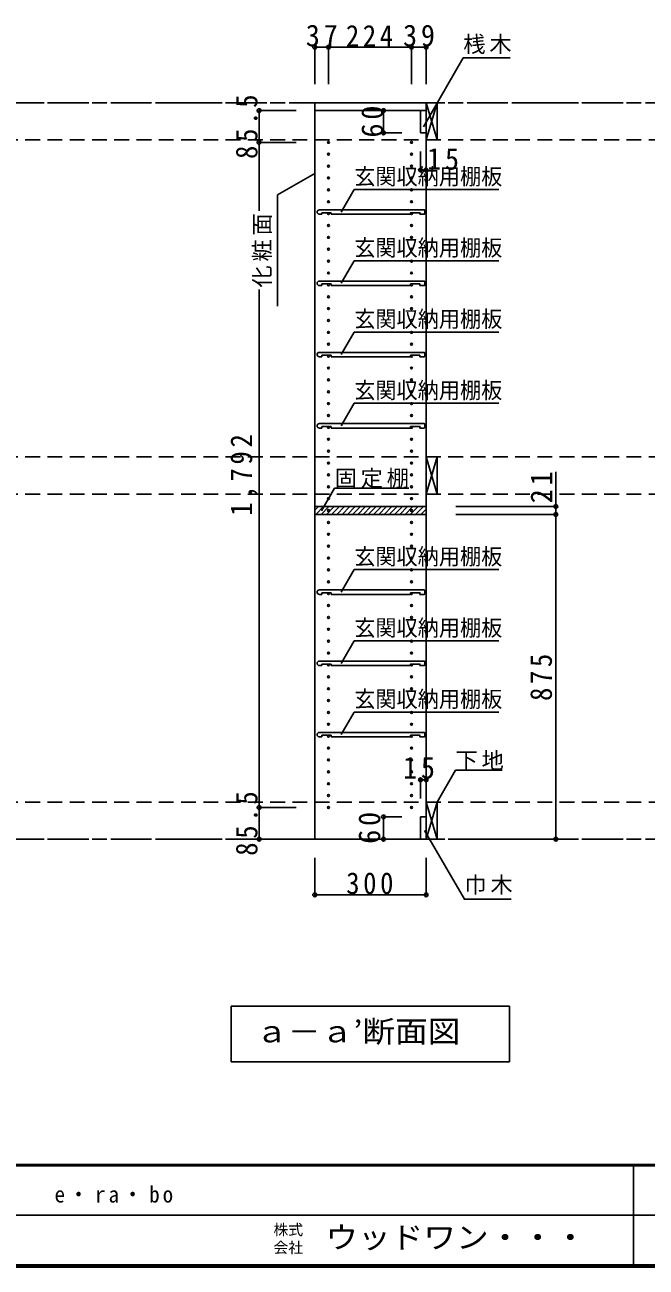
# Model space of a CAD drawing. Units: millimetres at full size, sheet at 1:20; details may follow other scales. Extents: x -3922 to 3878, y -2932 to 2722.
# Drawn here: x 232 to 1906, y -2864 to 483 of the extents above; entities that cross this region are included whole.
import ezdxf
from ezdxf.enums import TextEntityAlignment as Align

# ---------------------------------------------------------------- set-up
doc = ezdxf.new("R2010")
doc.units = ezdxf.units.MM
doc.header["$LTSCALE"] = 20
doc.header["$PDMODE"] = 32
doc.header["$PDSIZE"] = 10
doc.linetypes.add('CHAIN1', pattern=[8, 5, -1, 1, -1])
doc.linetypes.add('DASHED2', pattern=[3, 2, -1])
for name, color, linetype in [('0-2_本体', 2, 'Continuous'), ('0-3_固定棚', 3, 'Continuous'), ('0-4_可動棚', 2, 'Continuous'), ('0-5', 4, 'Continuous'), ('0-7_桟木・巾木', 2, 'Continuous'), ('0-8_引き出し', 3, 'Continuous'), ('0-A_文字', 7, 'Continuous'), ('0-B_寸法', 7, 'Continuous'), ('0-C_ハッチ', 4, 'Continuous'), ('F-1_枠', 6, 'Continuous'), ('F-A_文字', 7, 'Continuous')]:
    doc.layers.add(name, color=color, linetype=linetype)
doc.styles.add('ＭＳ ゴシック', font='')
doc.styles.get('ＭＳ ゴシック').set_extended_font_data('MS Gothic')

msp = doc.modelspace()

# ---------------------------------------------------------------- linework, layer by layer
at = {"layer": '0-2_本体'}
for p, q in [((1012.47, 272.73), (1312.47, 272.73)), ((1312.47, 272.73), (1312.47, 251.73))]:
    msp.add_line(p, q, dxfattribs=at)
msp.add_lwpolyline([(1312.47, 251.73), (1012.47, 251.73), (1012.47, 272.73)], dxfattribs=at)
at = {"layer": '0-3_固定棚', "color": 2}
for p, q in [((1012.47, -815.27), (1012.47, -836.27)), ((1012.47, -815.27), (1312.47, -815.27)), ((1012.47, -836.27), (1312.47, -836.27)), ((1312.47, -815.27), (1312.47, -836.27))]:
    msp.add_line(p, q, dxfattribs=at)
at = {"layer": '0-4_可動棚'}
for p, q in [((1307.47, -15.57), (1024.97, -15.57)), ((1024.97, -27.57), (1031.97, -27.57)), ((1031.97, -27.57), (1031.97, -23.27)), ((1056.97, -23.27), (1031.97, -23.27)), ((1056.97, -27.57), (1056.97, -23.27)), ((1270.97, -27.57), (1056.97, -27.57)), ((1270.97, -27.57), (1270.97, -23.27)), ((1307.47, -27.57), (1295.97, -27.57)), ((1308.97, -26.07), (1308.97, -17.07)), ((1307.47, -207.57), (1024.97, -207.57)), ((1024.97, -219.57), (1031.97, -219.57)), ((1031.97, -219.57), (1031.97, -215.27)), ((1056.97, -215.27), (1031.97, -215.27)), ((1056.97, -219.57), (1056.97, -215.27)), ((1270.97, -219.57), (1056.97, -219.57)), ((1270.97, -219.57), (1270.97, -215.27)), ((1307.47, -219.57), (1295.97, -219.57)), ((1308.97, -218.07), (1308.97, -209.07)), ((1307.47, -399.57), (1024.97, -399.57)), ((1308.97, -410.07), (1308.97, -401.07)), ((1024.97, -411.57), (1031.97, -411.57)), ((1031.97, -411.57), (1031.97, -407.27)), ((1056.97, -407.27), (1031.97, -407.27)), ((1056.97, -411.57), (1056.97, -407.27)), ((1270.97, -411.57), (1056.97, -411.57)), ((1270.97, -411.57), (1270.97, -407.27)), ((1307.47, -411.57), (1295.97, -411.57)), ((1307.47, -591.57), (1024.97, -591.57)), ((1031.97, -603.57), (1031.97, -599.27)), ((1056.97, -599.27), (1031.97, -599.27)), ((1056.97, -603.57), (1056.97, -599.27)), ((1270.97, -603.57), (1270.97, -599.27)), ((1308.97, -602.07), (1308.97, -593.07)), ((1024.97, -603.57), (1031.97, -603.57)), ((1270.97, -603.57), (1056.97, -603.57)), ((1307.47, -603.57), (1295.97, -603.57)), ((1307.47, -1039.57), (1024.97, -1039.57)), ((1024.97, -1051.57), (1031.97, -1051.57)), ((1031.97, -1051.57), (1031.97, -1047.27)), ((1056.97, -1047.27), (1031.97, -1047.27)), ((1056.97, -1051.57), (1056.97, -1047.27)), ((1270.97, -1051.57), (1056.97, -1051.57)), ((1270.97, -1051.57), (1270.97, -1047.27)), ((1307.47, -1051.57), (1295.97, -1051.57)), ((1308.97, -1050.07), (1308.97, -1041.07)), ((1307.47, -1231.57), (1024.97, -1231.57)), ((1308.97, -1242.07), (1308.97, -1233.07)), ((1024.97, -1243.57), (1031.97, -1243.57)), ((1031.97, -1243.57), (1031.97, -1239.27)), ((1056.97, -1239.27), (1031.97, -1239.27)), ((1056.97, -1243.57), (1056.97, -1239.27)), ((1270.97, -1243.57), (1056.97, -1243.57)), ((1270.97, -1243.57), (1270.97, -1239.27)), ((1307.47, -1243.57), (1295.97, -1243.57)), ((1307.47, -1423.57), (1024.97, -1423.57)), ((1024.97, -1435.57), (1031.97, -1435.57)), ((1031.97, -1435.57), (1031.97, -1431.27)), ((1056.97, -1431.27), (1031.97, -1431.27)), ((1056.97, -1435.57), (1056.97, -1431.27)), ((1270.97, -1435.57), (1056.97, -1435.57)), ((1270.97, -1435.57), (1270.97, -1431.27)), ((1307.47, -1435.57), (1295.97, -1435.57)), ((1308.97, -1434.07), (1308.97, -1425.07))]:
    msp.add_line(p, q, dxfattribs=at)
for points in [[(1295.97, -27.57), (1295.97, -23.27), (1270.97, -23.27)], [(1295.97, -219.57), (1295.97, -215.27), (1270.97, -215.27)], [(1295.97, -411.57), (1295.97, -407.27), (1270.97, -407.27)], [(1295.97, -603.57), (1295.97, -599.27), (1270.97, -599.27)], [(1295.97, -1051.57), (1295.97, -1047.27), (1270.97, -1047.27)], [(1295.97, -1243.57), (1295.97, -1239.27), (1270.97, -1239.27)], [(1295.97, -1435.57), (1295.97, -1431.27), (1270.97, -1431.27)]]:
    msp.add_lwpolyline(points, dxfattribs=at)
for centre, radius, start, end in [((1024.97, -21.57), 6, 90, 180), ((1024.97, -21.57), 6, 180, 270), ((1307.47, -17.07), 1.5, 0, 90), ((1307.47, -26.07), 1.5, 270, 0), ((1024.97, -213.57), 6, 90, 180), ((1024.97, -213.57), 6, 180, 270), ((1307.47, -209.07), 1.5, 0, 90), ((1307.47, -218.07), 1.5, 270, 0), ((1024.97, -405.57), 6, 90, 180), ((1307.47, -401.07), 1.5, 0, 90), ((1024.97, -405.57), 6, 180, 270), ((1307.47, -410.07), 1.5, 270, 0), ((1024.97, -597.57), 6, 90, 180), ((1024.97, -597.57), 6, 180, 270), ((1307.47, -593.07), 1.5, 0, 90), ((1307.47, -602.07), 1.5, 270, 0), ((1024.97, -1045.57), 6, 90, 180), ((1024.97, -1045.57), 6, 180, 270), ((1307.47, -1041.07), 1.5, 0, 90), ((1307.47, -1050.07), 1.5, 270, 0), ((1024.97, -1237.57), 6, 90, 180), ((1024.97, -1237.57), 6, 180, 270), ((1307.47, -1233.07), 1.5, 0, 90), ((1307.47, -1242.07), 1.5, 270, 0), ((1024.97, -1429.57), 6, 90, 180), ((1024.97, -1429.57), 6, 180, 270), ((1307.47, -1425.07), 1.5, 0, 90), ((1307.47, -1434.07), 1.5, 270, 0)]:
    msp.add_arc(centre, radius, start, end, dxfattribs=at)
at = {"layer": '0-5', "color": 3}
msp.add_lwpolyline([(1012.47, -1711.27), (1312.47, -1711.27), (1312.47, 251.73), (1012.47, 251.73)], close=True, dxfattribs=at)
at = {"layer": '0-5'}
for centre in [(1049.47, 166.23), (1273.47, 166.23), (1049.47, 134.23), (1273.47, 134.23), (1049.47, 102.23), (1273.47, 102.23), (1049.47, 70.23), (1273.47, 70.23), (1049.47, 38.23), (1273.47, 38.23), (1049.47, 6.23), (1273.47, 6.23), (1049.47, -25.77), (1273.47, -25.77), (1049.47, -57.77), (1273.47, -57.77), (1049.47, -89.77), (1273.47, -89.77), (1049.47, -121.77), (1273.47, -121.77), (1049.47, -153.77), (1273.47, -153.77), (1049.47, -185.77), (1273.47, -185.77), (1049.47, -217.77), (1273.47, -217.77), (1049.47, -249.77), (1273.47, -249.77), (1049.47, -281.77), (1273.47, -281.77), (1049.47, -313.77), (1273.47, -313.77), (1049.47, -345.77), (1273.47, -345.77), (1049.47, -377.77), (1273.47, -377.77), (1049.47, -409.77), (1273.47, -409.77), (1049.47, -441.77), (1273.47, -441.77), (1049.47, -473.77), (1273.47, -473.77), (1049.47, -505.77), (1049.47, -537.77), (1273.47, -505.77), (1273.47, -537.77), (1049.47, -569.77), (1273.47, -569.77), (1049.47, -601.77), (1273.47, -601.77), (1049.47, -633.77), (1273.47, -633.77), (1049.47, -665.77), (1273.47, -665.77), (1049.47, -697.77), (1273.47, -697.77), (1049.47, -729.77), (1273.47, -729.77), (1049.47, -761.77), (1273.47, -761.77), (1049.47, -793.77), (1273.47, -793.77), (1049.47, -825.77), (1273.47, -825.77), (1049.47, -857.77), (1273.47, -857.77), (1049.47, -889.77), (1273.47, -889.77), (1049.47, -921.77), (1273.47, -921.77), (1049.47, -953.77), (1273.47, -953.77), (1049.47, -985.77), (1273.47, -985.77), (1049.47, -1017.77), (1273.47, -1017.77), (1049.47, -1049.77), (1273.47, -1049.77), (1049.47, -1081.77), (1273.47, -1081.77), (1049.47, -1113.77), (1273.47, -1113.77), (1049.47, -1145.77), (1273.47, -1145.77), (1049.47, -1177.77), (1273.47, -1177.77), (1049.47, -1209.77), (1273.47, -1209.77), (1049.47, -1241.77), (1049.47, -1273.77), (1273.47, -1241.77), (1273.47, -1273.77), (1049.47, -1305.77), (1273.47, -1305.77), (1049.47, -1337.77), (1273.47, -1337.77), (1049.47, -1369.77), (1273.47, -1369.77), (1049.47, -1401.77), (1273.47, -1401.77), (1049.47, -1433.77), (1273.47, -1433.77), (1049.47, -1465.77), (1273.47, -1465.77), (1049.47, -1497.77), (1273.47, -1497.77), (1049.47, -1529.77), (1273.47, -1529.77), (1049.47, -1561.77), (1273.47, -1561.77), (1049.47, -1593.77), (1273.47, -1593.77), (1049.47, -1625.77), (1273.47, -1625.77)]:
    msp.add_circle(centre, 2.5, dxfattribs=at)
at = {"layer": '0-7_桟木・巾木'}
for p, q in [((1312.47, 251.73), (1297.47, 251.73)), ((1297.47, 191.73), (1297.47, 251.73)), ((1312.47, 251.73), (1312.47, 191.73)), ((1297.47, -1651.27), (1312.47, -1651.27)), ((1312.47, -1651.27), (1312.47, -1711.27))]:
    msp.add_line(p, q, dxfattribs=at)
for points in [[(1312.47, 191.73), (1300.97, 191.73), (1297.47, 191.73)], [(1312.47, -1711.27), (1297.47, -1711.27), (1297.47, -1651.27)]]:
    msp.add_lwpolyline(points, dxfattribs=at)
at = {"layer": '0-8_引き出し'}
for p, q in [((1312.47, 272.73), (1312.47, 172.73)), ((1342.47, 272.73), (1312.47, 272.73)), ((1342.47, 172.73), (1342.47, 272.73)), ((1312.47, 172.73), (1342.47, 172.73)), ((1312.47, -681.27), (1312.47, -781.27)), ((1342.47, -681.27), (1312.47, -681.27)), ((1342.47, -781.27), (1342.47, -681.27)), ((1312.47, -781.27), (1342.47, -781.27)), ((1312.47, -1611.27), (1312.47, -1711.27)), ((1342.47, -1611.27), (1312.47, -1611.27)), ((1342.47, -1711.27), (1342.47, -1611.27)), ((1312.47, -1711.27), (1342.47, -1711.27))]:
    msp.add_line(p, q, dxfattribs=at)
at = {"layer": '0-8_引き出し', "color": 7}
for p, q in [((1312.47, 172.73), (1342.47, 272.73)), ((1312.47, 272.73), (1342.47, 172.73)), ((1312.47, -781.27), (1342.47, -681.27)), ((1312.47, -681.27), (1342.47, -781.27)), ((1312.47, -1711.27), (1342.47, -1611.27)), ((1312.47, -1611.27), (1342.47, -1711.27))]:
    msp.add_line(p, q, dxfattribs=at)
at = {"layer": '0-A_文字'}
for p, q in [((1305.8, 208.2), (1412.88, 393.67)), ((1412.88, 393.67), (1538.9, 393.67)), ((1012.47, 82.66), (912.47, 24.93)), ((1083.97, -21.57), (1118.98, 39.09)), ((1508.98, 39.09), (1118.98, 39.09)), ((912.47, -275.07), (912.47, 24.93)), ((1083.97, -213.57), (1118.98, -152.91)), ((1508.98, -152.91), (1118.98, -152.91)), ((1083.97, -405.57), (1118.98, -344.91)), ((1508.98, -344.91), (1118.98, -344.91)), ((1083.97, -597.57), (1118.98, -536.91)), ((1508.98, -536.91), (1118.98, -536.91)), ((1031.02, -826.33), (1066.04, -765.68)), ((1266.04, -765.68), (1066.04, -765.68)), ((1083.97, -1045.57), (1118.98, -984.91)), ((1508.98, -984.91), (1118.98, -984.91)), ((1083.97, -1237.57), (1118.98, -1176.91)), ((1508.98, -1176.91), (1118.98, -1176.91)), ((1083.97, -1429.57), (1118.98, -1368.91)), ((1508.98, -1368.91), (1118.98, -1368.91)), ((1342.47, -1611.27), (1391.89, -1525.68)), ((1391.89, -1525.68), (1517.91, -1525.68)), ((1537.47, -2161.27), (1537.47, -2311.27)), ((787.47, -2311.27), (1537.47, -2311.27))]:
    msp.add_line(p, q, dxfattribs=at)
at = {"layer": '0-A_文字', "linetype": 'CHAIN1'}
for p, q in [((-2736.53, 272.73), (2612.47, 272.73)), ((-2736.53, -1711.27), (2612.47, -1711.27))]:
    msp.add_line(p, q, dxfattribs=at)
at = {"layer": '0-A_文字'}
for points in [[(1308.66, -1687.54), (1415.74, -1873.01), (1541.77, -1873.01)], [(1537.47, -2161.27), (787.47, -2161.27), (787.47, -2311.27)]]:
    msp.add_lwpolyline(points, dxfattribs=at)
at = {"layer": '0-B_寸法', "color": 4}
for p, q in [((1012.47, 422.73), (1312.47, 422.73)), ((1012.47, 422.73), (1012.47, 322.73)), ((1049.47, 422.73), (1049.47, 322.73)), ((1273.47, 422.73), (1273.47, 322.73)), ((1312.47, 422.73), (1312.47, 322.73)), ((862.47, 251.73), (962.47, 251.73)), ((862.47, 251.73), (862.47, -17.89)), ((1197.47, 251.73), (1197.47, 191.73)), ((1197.47, 251.73), (1247.47, 251.73)), ((1197.47, 191.73), (1247.47, 191.73)), ((862.47, 166.23), (962.47, 166.23)), ((1297.47, 91.73), (1297.47, 141.73)), ((1312.47, 91.73), (1312.47, 141.73)), ((1297.47, 91.73), (1312.47, 91.73)), ((862.47, -229.87), (862.47, -1711.27)), ((1662.47, -1711.27), (1662.47, -721.37)), ((1662.47, -815.27), (1392.47, -815.27)), ((1662.47, -836.27), (1392.47, -836.27)), ((1297.47, -1551.27), (1312.47, -1551.27)), ((1297.47, -1551.27), (1297.47, -1601.27)), ((1312.47, -1551.27), (1312.47, -1601.27)), ((862.47, -1625.77), (962.47, -1625.77)), ((1197.47, -1651.27), (1197.47, -1711.27)), ((1197.47, -1651.27), (1247.47, -1651.27)), ((862.47, -1711.27), (962.47, -1711.27)), ((1197.47, -1711.27), (1247.47, -1711.27)), ((1662.47, -1711.27), (1392.47, -1711.27)), ((1012.47, -1861.27), (1012.47, -1761.27)), ((1312.47, -1861.27), (1312.47, -1761.27)), ((1012.47, -1861.27), (1312.47, -1861.27))]:
    msp.add_line(p, q, dxfattribs=at)
at = {"layer": '0-B_寸法', "color": 4, "linetype": 'DASHED2'}
for p, q in [((2612.47, 272.73), (-2736.53, 272.73)), ((2612.47, 172.73), (-2736.53, 172.73)), ((2612.47, -681.27), (-2736.53, -681.27)), ((2612.47, -781.27), (-2736.53, -781.27)), ((2612.47, -1611.27), (-2736.53, -1611.27)), ((2612.47, -1711.27), (-2736.53, -1711.27))]:
    msp.add_line(p, q, dxfattribs=at)
at = {"layer": '0-B_寸法'}
for p in [(1012.47, 422.73), (1049.47, 422.73), (1273.47, 422.73), (1312.47, 422.73), (862.47, 251.73), (1197.47, 251.73), (862.47, 166.23), (1197.47, 191.73), (1297.47, 91.73), (1312.47, 91.73), (1662.47, -815.27), (1662.47, -836.27), (1297.47, -1551.27), (1312.47, -1551.27), (862.47, -1625.77), (1197.47, -1651.27), (862.47, -1711.27), (1197.47, -1711.27), (1662.47, -1711.27), (1012.47, -1861.27), (1312.47, -1861.27)]:
    msp.add_point(p, dxfattribs=at)
at = {"layer": '0-C_ハッチ'}
for p, q in [((1012.47, -825.22), (1022.42, -815.27)), ((1015.56, -836.27), (1036.56, -815.27)), ((1029.7, -836.27), (1050.7, -815.27)), ((1043.84, -836.27), (1064.84, -815.27)), ((1057.99, -836.27), (1078.99, -815.27)), ((1072.13, -836.27), (1093.13, -815.27)), ((1086.27, -836.27), (1107.27, -815.27)), ((1100.41, -836.27), (1121.41, -815.27)), ((1114.55, -836.27), (1135.55, -815.27)), ((1128.7, -836.27), (1149.7, -815.27)), ((1142.84, -836.27), (1163.84, -815.27)), ((1156.98, -836.27), (1177.98, -815.27)), ((1171.12, -836.27), (1192.12, -815.27)), ((1185.26, -836.27), (1206.26, -815.27)), ((1199.41, -836.27), (1220.41, -815.27)), ((1213.55, -836.27), (1234.55, -815.27)), ((1227.69, -836.27), (1248.69, -815.27)), ((1241.83, -836.27), (1262.83, -815.27)), ((1255.97, -836.27), (1276.97, -815.27)), ((1270.12, -836.27), (1291.12, -815.27)), ((1284.26, -836.27), (1305.26, -815.27)), ((1298.4, -836.27), (1312.47, -822.2))]:
    msp.add_line(p, q, dxfattribs=at)
at = {"layer": 'F-1_枠'}
for p, q in [((3877.97, -2587.71), (-3922.03, -2587.71)), ((3877.97, -2591.04), (-3922.03, -2591.04)), ((1871.3, -2591.04), (1871.3, -2857.71)), ((-22.03, -2724.37), (3871.3, -2724.38)), ((3877.97, -2857.71), (-3922.03, -2857.71)), ((3877.97, -2861.04), (-3922.03, -2861.04)), ((3877.97, -2864.37), (-3922.03, -2864.37))]:
    msp.add_line(p, q, dxfattribs=at)

# ---------------------------------------------------------------- texts
at = {"layer": '0-A_文字', "style": 'ＭＳ ゴシック'}
for s, height, width, p in [('玄関収納用棚板', 43.99, 0.95, (1118.98, 39.09)), ('玄関収納用棚板', 43.99, 0.95, (1118.98, -152.91)), ('玄関収納用棚板', 43.99, 0.95, (1118.98, -344.91)), ('玄関収納用棚板', 43.99, 0.95, (1118.98, -536.91)), ('玄関収納用棚板', 43.99, 0.95, (1118.98, -984.91)), ('玄関収納用棚板', 43.99, 0.95, (1118.98, -1176.91)), ('玄関収納用棚板', 43.99, 0.95, (1118.98, -1368.91)), ('ａ－ａ’断面図', 58.65, 1.1, (852.47, -2276.27))]:
    msp.add_text(s, height=height, dxfattribs=dict(at, width=width)).set_placement(p, align=Align.BOTTOM_LEFT)
at = {"layer": '0-A_文字', "char_height": 43.99, "attachment_point": 7, "style": 'ＭＳ ゴシック'}
for s, insert in [('\\T1.17;桟木', (1412.88, 403.88)), ('\\T1.17;固定棚', (1066.04, -765.68)), ('\\T1.17;下地', (1391.89, -1525.68)), ('\\T1.17;巾木', (1415.74, -1861.06))]:
    msp.add_mtext(s, dxfattribs=dict(at, insert=insert))
at = {"layer": '0-A_文字', "insert": (897.47, -225.07), "char_height": 43.99, "attachment_point": 7, "rotation": 90, "style": 'ＭＳ ゴシック'}
msp.add_mtext('\\T1.17;化粧面', dxfattribs=at)
at = {"layer": '0-B_寸法', "char_height": 58.65, "attachment_point": 7, "style": 'ＭＳ ゴシック'}
for s, insert in [('\\T1.27;\\W0.95;37', (988.47, 423.94)), ('\\T1.27;\\W0.9;224', (1096.47, 423.94)), ('\\T1.27;\\W0.95;39', (1250.47, 423.94)), ('\\T1.27;\\W0.95;15', (1315.36, 91.73)), ('\\T1.27;\\W0.95;15', (1250.46, -1548.8)), ('\\T1.27;\\W0.9;300', (1097.47, -1860.06))]:
    msp.add_mtext(s, dxfattribs=dict(at, insert=insert))
at = {"layer": '0-B_寸法', "char_height": 58.65, "attachment_point": 7, "rotation": 90, "style": 'ＭＳ ゴシック'}
for s, insert in [('\\T1.28;\\W0.9;85.5', (859.15, 121.48)), ('\\T1.27;\\W0.95;60', (1197.47, 179.23)), ('\\T1.28;\\W0.9;1,792', (859.15, -839.77)), ('\\T1.27;\\W0.95;21', (1652.47, -806.37)), ('\\T1.27;\\W0.9;875', (1652.47, -1338.77)), ('\\T1.28;\\W0.9;85.5', (859.15, -1756.02)), ('\\T1.27;\\W0.95;60', (1189.86, -1723.77))]:
    msp.add_mtext(s, dxfattribs=dict(at, insert=insert))
at = {"layer": 'F-A_文字', "style": 'ＭＳ ゴシック'}
for s, p in [('株式', (901.3, -2787.04)), ('会社', (901.3, -2835.04))]:
    msp.add_text(s, height=29.33, dxfattribs=at).set_placement(p, align=Align.BOTTOM_LEFT)
at = {"layer": 'F-A_文字', "style": 'ＭＳ ゴシック', "width": 1.1}
msp.add_text('ウッドワン・・・', height=58.65, dxfattribs=at).set_placement((1041.3, -2831.04), align=Align.BOTTOM_LEFT)
at = {"layer": 'F-A_文字', "insert": (311.3, -2691.04), "char_height": 43.99, "attachment_point": 7, "style": 'ＭＳ ゴシック'}
msp.add_mtext('\\T1.28;\\W0.95;e・ra・bo', dxfattribs=at)

doc.saveas('drawing.dxf')
